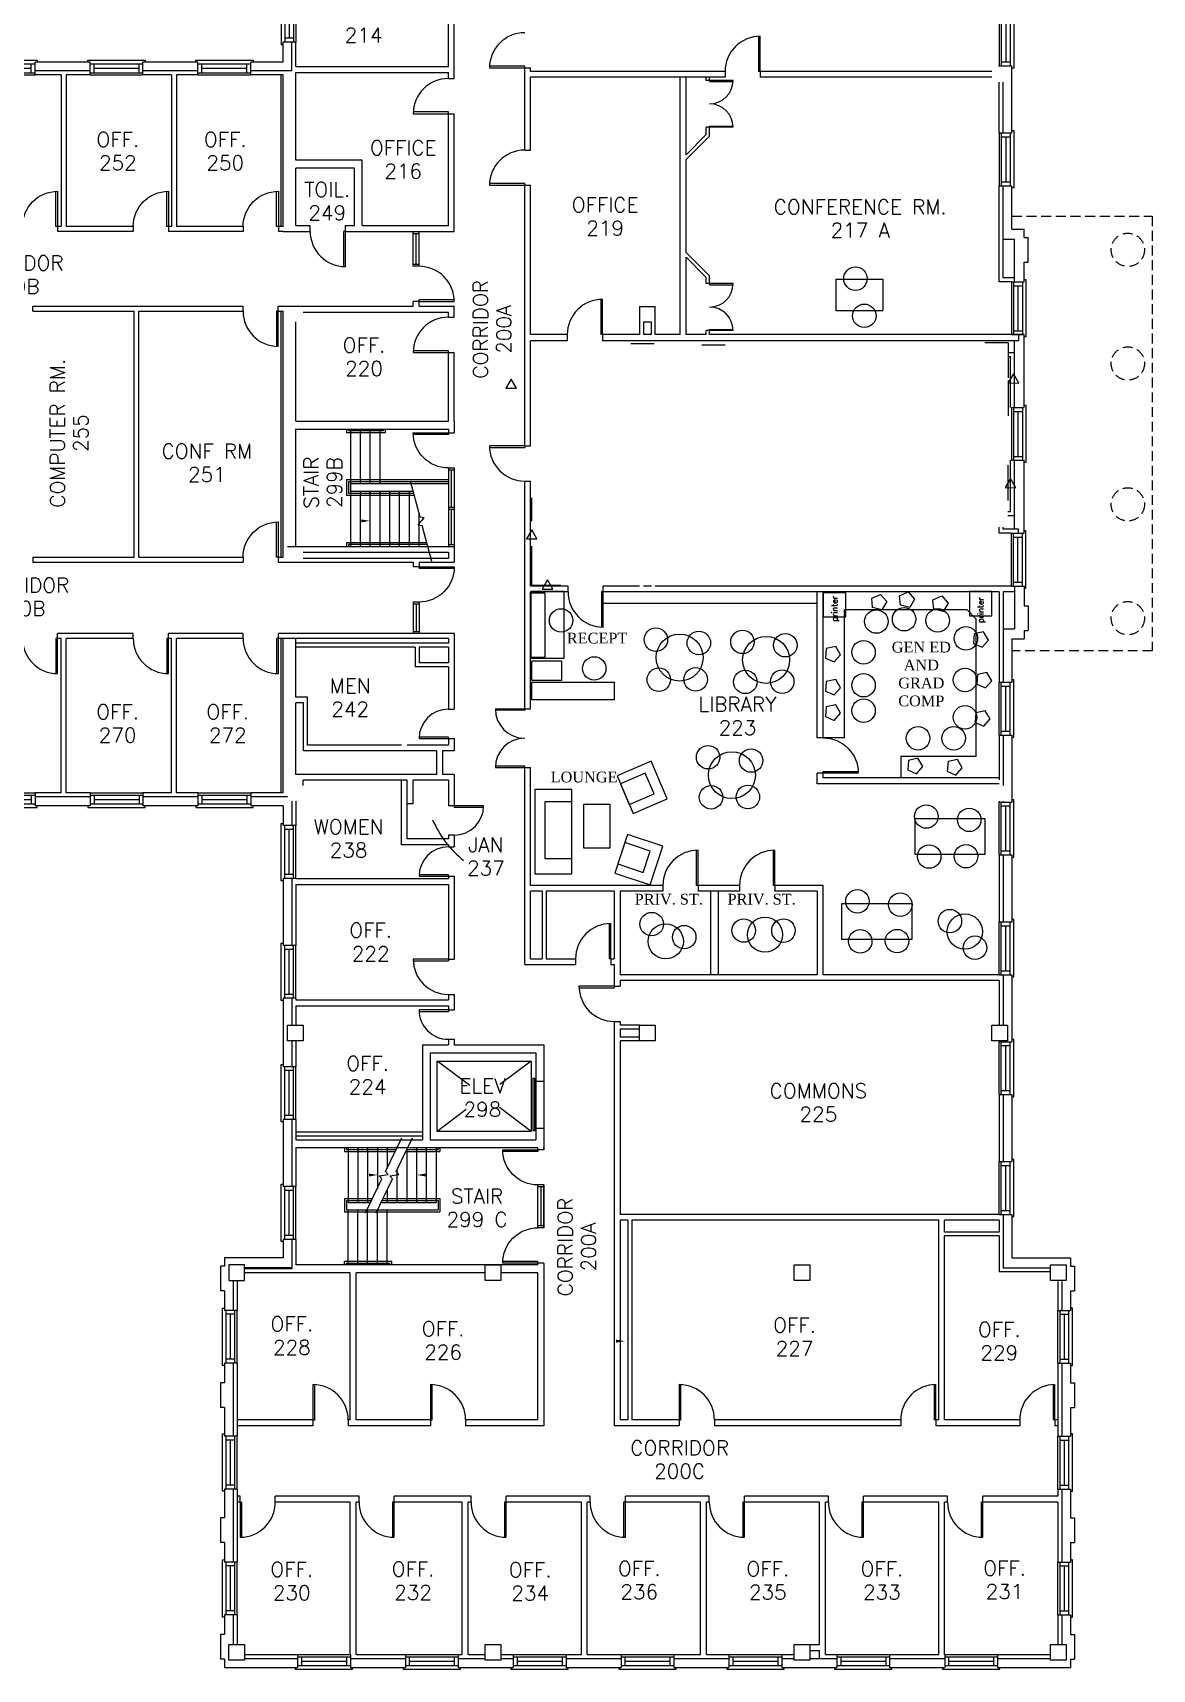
# Model space of a CAD drawing. Extents: x 481 to 2778, y 95 to 2621.
# Drawn here: x 1634 to 2778, y 95 to 1768 of the extents above; entities that cross this region are included whole.
import ezdxf
from ezdxf.enums import TextEntityAlignment as Align

# ---------------------------------------------------------------- set-up
doc = ezdxf.new("R2010")
doc.units = 0
doc.header["$LTSCALE"] = 40
doc.header["$MEASUREMENT"] = 0
doc.linetypes.add('HIDDEN', pattern=[0.375, 0.25, -0.125])
doc.layers.get('0').update_dxf_attribs({"linetype": 'CONTINUOUS'})
for name, color, linetype in [('A-AREA-IDEN', 3, 'CONTINUOUS'), ('A-CONC', 5, 'HIDDEN'), ('A-DOOR', 7, 'CONTINUOUS'), ('A-FLOR-ELTR', 7, 'CONTINUOUS'), ('A-FLOR-STRS', 7, 'CONTINUOUS'), ('A-GLAZ', 5, 'CONTINUOUS'), ('A-STRS-RAIL', 7, 'CONTINUOUS'), ('A-WALL', 5, 'CONTINUOUS'), ('S-COLS', 3, 'CONTINUOUS')]:
    doc.layers.add(name, color=color, linetype=linetype)
doc.styles.add('SIMPLEX', font='simplex', dxfattribs={"height": 23})

# ---------------------------------------------------------------- blocks, each defined once
blk = doc.blocks.new('Q')
at = {"layer": 'A-STRS-RAIL', "style": 'SIMPLEX'}
for tag, p in [('ROOM', (2, 4)), ('NUMBER', (2, -15.1))]:
    blk.add_attdef(tag, text='', height=12, dxfattribs=at).set_placement(p, align=Align.CENTER)
blk = doc.blocks.new('AD081', base_point=(976.415, 314.205))
for p, q in [((976.353, 314.849), (976.314, 314.205)), ((976.353, 314.849), (976.477, 313.561)), ((975.415, 314.205), (976.314, 314.205)), ((976.477, 313.561), (976.516, 314.205)), ((976.516, 314.205), (977.415, 314.205))]:
    blk.add_line(p, q)
blk = doc.blocks.new('WDO')
at = {"layer": 'A-GLAZ'}
for p, q in [((2681.4, 408.1), (2681.4, 462.1)), ((2683.6, 408.1), (2683.6, 462.1)), ((2683.6, 458.1), (2692.6, 458.1)), ((2688.1, 412.1), (2688.1, 458.1)), ((2692.6, 408.1), (2692.6, 462.1)), ((2696.3, 464.4), (2694.4, 464.4)), ((2696.3, 405.8), (2696.3, 464.4)), ((2683.6, 412.1), (2692.6, 412.1)), ((2694.4, 405.8), (2696.3, 405.8))]:
    blk.add_line(p, q, dxfattribs=at)
at = {"layer": 'A-WALL'}
for p, q in [((2681.4, 462.1), (2694.4, 462.1)), ((2681.4, 408.1), (2694.4, 408.1))]:
    blk.add_line(p, q, dxfattribs=at)
blk = doc.blocks.new('AD05A', base_point=(203.035, 424.492))
for p, q in [((203.035, 424.492), (203.084, 424.492)), ((203.035, 424.492), (203.035, 423.492)), ((203.084, 423.493), (203.084, 424.492))]:
    blk.add_line(p, q)
blk.add_arc((203.035, 424.492), 1, 270, 0)
blk = doc.blocks.new('AD03A', base_point=(6.133, 5.024))
for p, q in [((6.133, 6.024), (6.133, 5.024)), ((6.182, 5.024), (6.182, 6.022)), ((6.133, 5.024), (6.182, 5.024))]:
    blk.add_line(p, q)
blk.add_arc((6.133, 5.024), 1, 0, 90)
blk = doc.blocks.new('AD04A', base_point=(489.664, 570.31))
for p, q in [((488.664, 571.31), (488.664, 570.31)), ((488.713, 570.31), (488.713, 571.309)), ((490.616, 570.31), (490.616, 571.309)), ((490.664, 571.31), (490.664, 570.31)), ((488.664, 570.31), (488.713, 570.31)), ((490.664, 570.31), (490.616, 570.31))]:
    blk.add_line(p, q)
for centre, start, end in [((488.664, 570.31), 0, 90), ((490.664, 570.31), 90, 180)]:
    blk.add_arc(centre, 1, start, end)

msp = doc.modelspace()

# ---------------------------------------------------------------- linework, layer by layer
for p, q in [((2588.3, 1178.4), (2597.9, 1168.8)), ((2463.4, 1047.3), (2441.4, 1047.3)), ((2521, 1028.4), (2521, 1006.4)), ((2326.6, 805.2), (2326.6, 890.5)), ((2334.6, 805.2), (2334.6, 890.5))]:
    msp.add_line(p, q)
for points in [[(2127.9, 1404.7), (2122.6, 1414.1), (2117, 1404.8)], [(2641.5, 1410), (2636.2, 1419.4), (2630.7, 1410.2)], [(2638.3, 1303), (2633, 1312.4), (2627.5, 1303.2)], [(2148.9, 1250.6), (2143.7, 1260), (2138.1, 1250.8)], [(2165, 1199.2), (2159.7, 1208.7), (2154.2, 1199.4)], [(2143.1, 1197.2), (2176.3, 1197.2), (2176.3, 1128.6), (2143.1, 1128.6)], [(2143.1, 1195.6), (2157, 1195.6), (2157, 1129.3), (2143.1, 1129.3)], [(2441.5, 1195.6), (2441.5, 1170.9), (2464.6, 1170.9), (2464.6, 1195.6)], [(2500.1, 1194), (2506.5, 1186.7), (2501.6, 1178.3), (2492, 1180.4), (2491.1, 1190.1)], [(2528.4, 1196.5), (2534.9, 1189.1), (2530, 1180.7), (2520.4, 1182.8), (2519.5, 1192.6)], [(2562.7, 1192.4), (2569.2, 1185), (2564.2, 1176.6), (2554.7, 1178.7), (2553.7, 1188.4)], [(2590.9, 1196.9), (2590.9, 1172.2), (2614, 1172.2), (2614, 1196.9)], [(2604, 1140), (2610.5, 1147.3), (2605.5, 1155.8), (2595.9, 1153.6), (2595, 1143.9)], [(2452.8, 1124.9), (2459.3, 1132.2), (2454.3, 1140.7), (2444.7, 1138.6), (2443.8, 1128.8)], [(2143.8, 1126.2), (2173.9, 1126.2), (2173.9, 1106.1), (2143.8, 1106.1)], [(2143.8, 1104.2), (2227.8, 1104.2), (2227.8, 1086.2), (2143.8, 1086.2)], [(2452.8, 1091.2), (2459.3, 1098.5), (2454.3, 1107), (2444.7, 1104.8), (2443.8, 1095.1)], [(2607.4, 1098.3), (2613.9, 1105.7), (2608.9, 1114.1), (2599.3, 1112), (2598.4, 1102.2)], [(2452.8, 1065.2), (2459.3, 1072.6), (2454.3, 1081), (2444.7, 1078.9), (2443.8, 1069.1)], [(2605.7, 1059.2), (2612.2, 1066.6), (2607.2, 1075), (2597.6, 1072.9), (2596.7, 1063.1)], [(2230.8, 1008.4), (2247.3, 970), (2282.2, 985), (2265.7, 1023.4)], [(2536.9, 1010.6), (2543.4, 1018), (2538.4, 1026.4), (2528.8, 1024.3), (2527.9, 1014.5)], [(2577.1, 1009.3), (2583.6, 1016.7), (2578.7, 1025.1), (2569.1, 1023), (2568.1, 1013.3)], [(2234.3, 1000.3), (2243.3, 979.2), (2268.6, 990), (2259.6, 1011.1)], [(2184.6, 908.4), (2184.6, 994.4), (2146.6, 994.4), (2146.6, 908.4)], [(2184.6, 924.1), (2184.6, 981.9), (2157.1, 981.9), (2157.1, 924.1)], [(2197, 979.4), (2223.3, 979.4), (2223.3, 934.4), (2197, 934.4)], [(2535.1, 928.4), (2607.1, 928.4), (2607.1, 964.4), (2535.1, 964.4)], [(2241.5, 948.6), (2228.4, 908.9), (2264.5, 897), (2277.6, 936.7)], [(2238.7, 940.2), (2231.5, 918.4), (2257.6, 909.8), (2264.8, 931.6)], [(2460.3, 841.7), (2532.3, 841.7), (2532.3, 877.7), (2460.3, 877.7)]]:
    msp.add_lwpolyline(points, close=True)
for centre, radius in [((2474.5, 1516.7), 12), ((2483.6, 1478.7), 12), ((2173.6, 1167.3), 12), ((2495.9, 1166.2), 12), ((2524.2, 1168.6), 12), ((2558.5, 1167.3), 12), ((2270.5, 1147.7), 12), ((2314.4, 1144.3), 12), ((2359, 1145.4), 12), ((2587.4, 1149), 12), ((2294.8, 1129.4), 24), ((2383.2, 1127), 24), ((2402.8, 1142), 12), ((2482.8, 1134.8), 12), ((2207.5, 1118.3), 12), ((2273.5, 1106.8), 12), ((2311.1, 1107.1), 12), ((2361.9, 1104.5), 12), ((2399.6, 1104.8), 12), ((2482.8, 1101.1), 12), ((2586.5, 1106.5), 12), ((2482.8, 1075.1), 12), ((2586.5, 1068.3), 12), ((2538.5, 1046.9), 12), ((2574.9, 1046.9), 12), ((2323.9, 1027.5), 12), ((2348.2, 1009.2), 24), ((2367.8, 1024.1), 12), ((2326.9, 986.6), 12), ((2364.5, 986.9), 12), ((2546.9, 966.9), 12), ((2590.8, 963.5), 12), ((2549.9, 926), 12), ((2587.5, 926.3), 12), ((2476.5, 880.2), 12), ((2520.3, 876.8), 12), ((2571, 860), 12), ((2266.2, 856.9), 12), ((2280.6, 839.3), 18), ((2299.5, 843.6), 12), ((2360.3, 850.4), 12), ((2382, 846.1), 18), ((2400.9, 850.3), 12), ((2586.3, 849.3), 18), ((2479.4, 839.3), 12), ((2517, 839.6), 12), ((2596.7, 832.8), 12)]:
    msp.add_circle(centre, radius)
at = {"layer": 'A-AREA-IDEN'}
msp.add_arc((2140.1, 1005.1), 106.2, 202.9762, 231.5169, dxfattribs=at)
at = {"layer": 'A-CONC', "linetype": 'HIDDEN'}
for p, q in [((2634.4, 1580.5), (2777.9, 1580.5)), ((2777.9, 1580.5), (2777.9, 1136.3)), ((2777.9, 1136.3), (2634.4, 1136.3))]:
    msp.add_line(p, q, dxfattribs=at)
for centre in [(2752.9, 1546.2), (2752.9, 1430), (2752.9, 1286), (2752.9, 1169.7)]:
    msp.add_circle(centre, 17, dxfattribs=at)
at = {"layer": 'A-DOOR', "color": 7}
for p, q in [((2022.4, 1529.3), (2022.4, 1565)), ((2028.4, 1529.3), (2028.4, 1565)), ((2022.4, 1186.1), (2022.4, 1154)), ((2028.4, 1186.1), (2028.4, 1154)), ((2149.9, 546.5), (2149.9, 590.3)), ((2155.9, 546.5), (2155.9, 590.3))]:
    msp.add_line(p, q, dxfattribs=at)
at = {"layer": 'A-DOOR'}
for p, q in [((2022.4, 1563), (2028.4, 1563)), ((2025.4, 1531.3), (2025.4, 1563)), ((2028.4, 1531.3), (2022.4, 1531.3)), ((2028.4, 1529.3), (2022.4, 1529.3)), ((2058.4, 1323.2), (2058.4, 1243)), ((2058.4, 1323.2), (2064.4, 1323.2)), ((2064.4, 1323.2), (2064.4, 1243)), ((2058.4, 1321.2), (2064.4, 1321.2)), ((2061.4, 1321.2), (2061.4, 1283.1)), ((2058.4, 1283.1), (2064.4, 1283.1)), ((2058.4, 1281.1), (2064.4, 1281.1)), ((2061.4, 1281.1), (2061.4, 1244.9)), ((2058.4, 1244.9), (2064.4, 1244.9)), ((2028.4, 1186.1), (2022.4, 1186.1)), ((2028.4, 1184.1), (2022.4, 1184.1)), ((2025.4, 1184.1), (2025.4, 1156)), ((2022.4, 1156), (2028.4, 1156)), ((2144.8, 699), (2144.8, 646)), ((2146.8, 699), (2144.8, 699)), ((2146.8, 646), (2146.8, 699)), ((2144.8, 646), (2146.8, 646)), ((2155.9, 590.3), (2149.9, 590.3)), ((2155.9, 588.3), (2149.9, 588.3)), ((2152.9, 588.3), (2152.9, 548.5)), ((2155.9, 548.5), (2149.9, 548.5)), ((2155.9, 546.5), (2149.9, 546.5))]:
    msp.add_line(p, q, dxfattribs=at)
at = {"layer": 'A-FLOR-ELTR'}
for p, q in [((2047, 717), (2143, 717)), ((2047, 645), (2047, 717)), ((2080.4, 692), (2047, 717)), ((2143, 717), (2110.9, 693)), ((2143, 717), (2143, 645)), ((2143, 645), (2110.5, 669.4)), ((2076.7, 667.3), (2047, 645)), ((2143, 645), (2047, 645))]:
    msp.add_line(p, q, dxfattribs=at)
at = {"layer": 'A-FLOR-STRS'}
for p, q in [((1958.2, 1363), (1958.2, 1243)), ((1968.2, 1363), (1968.2, 1307)), ((1978.2, 1363), (1978.2, 1307)), ((1988.2, 1363), (1988.2, 1307)), ((1968.2, 1299), (1968.2, 1243)), ((1978.2, 1299), (1978.2, 1243)), ((1988.2, 1299), (1988.2, 1243)), ((1998.2, 1299), (1998.2, 1243)), ((2008.2, 1299), (2008.2, 1243)), ((2018.2, 1299), (2018.2, 1243)), ((2028.2, 1276.4), (2028.2, 1243)), ((1955.8, 628.5), (1955.8, 572.5)), ((1965.8, 628.5), (1965.8, 572.5)), ((1975.8, 628.5), (1975.8, 572.5)), ((1985.8, 628.5), (1985.8, 586.2)), ((1995.8, 628.5), (1995.8, 607.2)), ((2015.8, 628.5), (2015.8, 572.5)), ((2025.8, 628.5), (2025.8, 572.5)), ((2035.8, 628.5), (2035.8, 572.5)), ((2045.8, 628.5), (2045.8, 572.5)), ((2005.8, 606.4), (2005.8, 572.5)), ((1995.8, 585.4), (1995.8, 572.5)), ((1955.8, 508.5), (1955.8, 564.5)), ((1965.8, 508.5), (1965.8, 564.5)), ((1975.8, 508.5), (1975.8, 564.5)), ((1985.8, 508.5), (1985.8, 564.5)), ((1995.8, 508.5), (1995.8, 564.5))]:
    msp.add_line(p, q, dxfattribs=at)
for points in [[(1969.3, 1270.6), (1969.3, 1267.6), (1978.3, 1269.1)], [(1977.3, 602), (1977.3, 599), (1986.3, 600.5)], [(2035.2, 599), (2035.2, 602), (2026.2, 600.5)]]:
    msp.add_solid(points, dxfattribs=at)
at = {"layer": 'A-GLAZ'}
for p, q in [((1827.4, 405.8), (1827.4, 464.4)), ((1827.4, 464.4), (1829.4, 464.4)), ((1831.2, 408.1), (1831.2, 462.1)), ((1840.2, 458.1), (1831.2, 458.1)), ((1835.7, 412.1), (1835.7, 458.1)), ((1840.2, 408.1), (1840.2, 462.1)), ((1842.4, 408.1), (1842.4, 462.1)), ((2681.4, 408.1), (2681.4, 462.1)), ((2683.6, 408.1), (2683.6, 462.1)), ((2683.6, 458.1), (2692.6, 458.1)), ((2688.1, 412.1), (2688.1, 458.1)), ((2692.6, 408.1), (2692.6, 462.1)), ((2696.3, 464.4), (2694.4, 464.4)), ((2696.3, 405.8), (2696.3, 464.4)), ((1829.4, 405.8), (1827.4, 405.8)), ((1840.2, 412.1), (1831.2, 412.1)), ((2683.6, 412.1), (2692.6, 412.1)), ((2694.4, 405.8), (2696.3, 405.8))]:
    msp.add_line(p, q, dxfattribs=at)
at = {"layer": 'A-STRS-RAIL'}
for p, q in [((1954.2, 1363), (1954.2, 1359.1)), ((1993.7, 1359.1), (1954.2, 1359.1)), ((1956.2, 1363), (1956.2, 1361.1)), ((1991.7, 1361.1), (1956.2, 1361.1)), ((1991.7, 1363), (1991.7, 1361.1)), ((1993.7, 1363), (1993.7, 1359.1)), ((2058.4, 1311), (1954.2, 1311)), ((1954.2, 1311), (1954.2, 1295)), ((2058.4, 1309), (1956.2, 1309)), ((1956.2, 1309), (1956.2, 1297)), ((2058.4, 1307), (1958.2, 1307)), ((2023.2, 1295), (1954.2, 1295)), ((2022.7, 1297), (1956.2, 1297)), ((2022.2, 1299), (1958.2, 1299)), ((2036.1, 1246.8), (1954.2, 1246.8)), ((1954.2, 1246.8), (1954.2, 1243)), ((2036.7, 1244.8), (1956.2, 1244.8)), ((1956.2, 1244.8), (1956.2, 1243)), ((1952.1, 628.5), (1952.1, 624.6)), ((1952.1, 624.6), (2004.1, 624.6)), ((1954.1, 628.5), (1954.1, 626.6)), ((1954.1, 626.6), (2005.1, 626.6)), ((2005.8, 628.5), (2005.8, 628.1)), ((2014.5, 624.6), (2049.8, 624.6)), ((2015.5, 626.6), (2047.8, 626.6)), ((2047.8, 628.5), (2047.8, 626.6)), ((2049.8, 628.5), (2049.8, 624.6)), ((1952.1, 576.5), (1952.1, 563)), ((1952.1, 576.5), (1981.2, 576.5)), ((1954.1, 574.5), (1954.1, 565)), ((1954.1, 574.5), (1980.2, 574.5)), ((1955.8, 572.5), (1979.3, 572.5)), ((1989.6, 572.5), (2045.8, 572.5)), ((1990.6, 574.5), (2047.8, 574.5)), ((1991.6, 576.5), (2049.8, 576.5)), ((2047.8, 574.5), (2047.8, 565)), ((2049.8, 576.5), (2049.8, 563)), ((1952.1, 563), (2049.8, 563)), ((1954.1, 565), (2047.8, 565)), ((1952.1, 512.3), (2000.5, 512.3)), ((1952.1, 508.5), (1952.1, 512.3)), ((1954.1, 510.3), (1998.5, 510.3)), ((1954.1, 508.5), (1954.1, 510.3)), ((1998.5, 508.5), (1998.5, 510.3)), ((2000.5, 508.5), (2000.5, 512.3))]:
    msp.add_line(p, q, dxfattribs=at)
at = {"layer": 'A-WALL'}
for p, q in [((2058.4, 1733.5), (2058.4, 1802.6)), ((2064.4, 1721.3), (2064.4, 1802.6)), ((1889.4, 1738), (1889.4, 1758.4)), ((1898.4, 1729), (1898.4, 1758.4)), ((1902.4, 1733.5), (1902.4, 1758.4)), ((1692.1, 1738), (1635.9, 1738)), ((1692.1, 1729), (1635.9, 1729)), ((1662.6, 1725), (1635.9, 1725)), ((1662.6, 1725), (1662.6, 1570)), ((1667.6, 1725), (1667.6, 1570)), ((1692.1, 1725), (1667.6, 1725)), ((1802.4, 1738), (1746.1, 1738)), ((1802.4, 1729), (1746.1, 1729)), ((1775.4, 1725), (1746.7, 1725)), ((1775.4, 1725), (1775.4, 1570)), ((1780.4, 1725), (1780.4, 1570)), ((1802.4, 1725), (1780.4, 1725)), ((1889.4, 1738), (1856.4, 1738)), ((1898.4, 1729), (1856.4, 1729)), ((1889.4, 1725), (1856.4, 1725)), ((1887.4, 1570), (1887.4, 1725)), ((1889.4, 1570), (1889.4, 1725)), ((1902.4, 1733.5), (2058.4, 1733.5)), ((1902.4, 1727.5), (2058.4, 1727.5)), ((1902.4, 1637.7), (1902.4, 1727.5)), ((2058.4, 1721.3), (2058.4, 1727.5)), ((2136.4, 1648.1), (2136.4, 1732.1)), ((2136.4, 1732.1), (2142.4, 1732.1)), ((2142.4, 1728.5), (2142.4, 1732.1)), ((2341.2, 1728.5), (2142.4, 1728.5)), ((2341.2, 1728.5), (2341.2, 1722.5)), ((2613.9, 1728.5), (2377.2, 1728.5)), ((2377.2, 1728.5), (2377.2, 1722.5)), ((2621.4, 1733.5), (2621.4, 1734.2)), ((2625.4, 1733.5), (2625.4, 1734.2)), ((2634.4, 1665.7), (2634.4, 1734.2)), ((2058.4, 1721.3), (2064.4, 1721.3)), ((2142.4, 1648.1), (2142.4, 1722.5)), ((2341.2, 1722.5), (2142.4, 1722.5)), ((2295.4, 1459.5), (2295.4, 1722.5)), ((2301.4, 1643.4), (2301.4, 1722.5)), ((2321.9, 1722.5), (2301.4, 1722.5)), ((2321.9, 1719.4), (2321.9, 1722.5)), ((2325.4, 1719.4), (2321.9, 1719.4)), ((2341.2, 1722.5), (2325.4, 1722.5)), ((2325.4, 1719.4), (2325.4, 1722.5)), ((2613.9, 1722.5), (2377.2, 1722.5)), ((2621.4, 1665.7), (2621.4, 1717.5)), ((2625.4, 1665.7), (2625.4, 1717.5)), ((2058.4, 1571), (2058.4, 1685.3)), ((2058.4, 1685.3), (2064.4, 1685.3)), ((2064.4, 1565), (2064.4, 1685.3)), ((2321.9, 1663.9), (2301.4, 1643.4)), ((2325.4, 1662.5), (2301.4, 1638.5)), ((2325.4, 1671.4), (2321.9, 1671.4)), ((2321.9, 1663.9), (2321.9, 1671.4)), ((2325.4, 1662.5), (2325.4, 1671.4)), ((2136.4, 1648.1), (2142.4, 1648.1)), ((1970.4, 1637.7), (1902.4, 1637.7)), ((1962.4, 1629.7), (1902.4, 1629.7)), ((1902.4, 1571), (1902.4, 1629.7)), ((1962.4, 1571), (1962.4, 1629.7)), ((1970.4, 1571), (1970.4, 1637.7)), ((2301.4, 1543.5), (2301.4, 1638.5)), ((2136.4, 1345.8), (2136.4, 1612.1)), ((2136.4, 1612.1), (2142.4, 1612.1)), ((2142.4, 1459.5), (2142.4, 1612.1)), ((2621.4, 1513.5), (2621.4, 1611.7)), ((2625.4, 1517.5), (2625.4, 1611.7)), ((2634.4, 1567.2), (2634.4, 1611.7)), ((1662.6, 1570), (1659, 1570)), ((1659, 1570), (1659, 1565)), ((1736.2, 1565), (1659, 1565)), ((1736.2, 1570), (1667.6, 1570)), ((1736.2, 1570), (1736.2, 1565)), ((1775.4, 1570), (1772.2, 1570)), ((1772.2, 1570), (1772.2, 1565)), ((1848.6, 1565), (1772.2, 1565)), ((1848.6, 1570), (1780.4, 1570)), ((1848.6, 1570), (1848.6, 1565)), ((1889.4, 1570), (1884.6, 1570)), ((1884.6, 1570), (1884.6, 1565)), ((1889.4, 1565), (1884.6, 1565)), ((1889.4, 1565), (1917.1, 1565)), ((1902.4, 1571), (1917.1, 1571)), ((1917.1, 1565), (1917.1, 1571)), ((1953.1, 1565), (1953.1, 1571)), ((1953.1, 1571), (1962.4, 1571)), ((1953.1, 1565), (2064.4, 1565)), ((1970.4, 1571), (2058.4, 1571)), ((2625.4, 1557.2), (2636.9, 1557.2)), ((2634.4, 1567.2), (2646.9, 1567.2)), ((2636.9, 1513.5), (2636.9, 1557.2)), ((2646.9, 1558.7), (2646.9, 1567.2)), ((2646.9, 1558.7), (2650.9, 1558.7)), ((2650.9, 1533.7), (2650.9, 1558.7)), ((2325.4, 1519.5), (2301.4, 1543.5)), ((2321.9, 1518), (2301.4, 1538.5)), ((2301.4, 1459.5), (2301.4, 1538.5)), ((2646.9, 1513.5), (2646.9, 1533.7)), ((2646.9, 1533.7), (2650.9, 1533.7)), ((2321.9, 1511.7), (2321.9, 1518)), ((2325.4, 1511.7), (2321.9, 1511.7)), ((2325.4, 1511.7), (2325.4, 1519.5)), ((2454.6, 1516.2), (2454.6, 1484.2)), ((2454.6, 1516.2), (2502.6, 1516.2)), ((2502.6, 1516.2), (2502.6, 1484.2)), ((2633.9, 1513.5), (2621.4, 1513.5)), ((2636.9, 1517.5), (2625.4, 1517.5)), ((2028.4, 1493.3), (2022.4, 1493.3)), ((2022.4, 1488.5), (2022.4, 1493.3)), ((2028.4, 1488.5), (2028.4, 1493.3)), ((1633.5, 1488.5), (1848.5, 1488.5)), ((1633.5, 1483.5), (1633.5, 1488.5)), ((1633.5, 1483.5), (1737.1, 1483.5)), ((1737.1, 1232), (1737.1, 1483.5)), ((1742.1, 1232), (1742.1, 1483.5)), ((1742.1, 1483.5), (1848.5, 1483.5)), ((1848.5, 1483.5), (1848.5, 1488.5)), ((1884.5, 1488.5), (2022.4, 1488.5)), ((1884.5, 1483.5), (1884.5, 1488.5)), ((1884.5, 1483.5), (1889.4, 1483.5)), ((1887.4, 1232), (1887.4, 1483.5)), ((1889.4, 1232), (1889.4, 1483.5)), ((1902.4, 1371), (1902.4, 1472.5)), ((1909.9, 1482.5), (2058.4, 1482.5)), ((2028.4, 1488.5), (2064.4, 1488.5)), ((2058.4, 1477.3), (2058.4, 1482.5)), ((2058.4, 1477.3), (2064.4, 1477.3)), ((2064.4, 1477.3), (2064.4, 1488.5)), ((2253.9, 1488.1), (2253.9, 1459.5)), ((2253.9, 1488.1), (2269.9, 1488.1)), ((2257.9, 1472.5), (2257.9, 1459.5)), ((2257.9, 1472.5), (2265.9, 1472.5)), ((2265.9, 1459.5), (2265.9, 1472.5)), ((2269.9, 1459.5), (2269.9, 1488.1)), ((2454.6, 1484.2), (2502.6, 1484.2)), ((2179.9, 1459.5), (2142.4, 1459.5)), ((2179.9, 1459.5), (2179.9, 1453.2)), ((2253.9, 1459.5), (2215.9, 1459.5)), ((2215.9, 1459.5), (2215.9, 1453.2)), ((2265.9, 1459.5), (2257.9, 1459.5)), ((2295.4, 1459.5), (2269.9, 1459.5)), ((2321.9, 1459.5), (2301.4, 1459.5)), ((2325.4, 1463.7), (2321.9, 1463.7)), ((2321.9, 1459.5), (2321.9, 1463.7)), ((2325.4, 1459.5), (2325.4, 1463.7)), ((2646.9, 1459.5), (2325.4, 1459.5)), ((2641.3, 1459.5), (2641.3, 1453.2)), ((2646.9, 1385), (2646.9, 1459.5)), ((2058.4, 1371), (2058.4, 1441.3)), ((2058.4, 1441.3), (2064.4, 1441.3)), ((2064.4, 1371), (2064.4, 1441.3)), ((2142.4, 1345.8), (2142.4, 1453.2)), ((2179.9, 1453.2), (2142.4, 1453.2)), ((2641.3, 1453.2), (2215.9, 1453.2)), ((2244.8, 1450.4), (2268.8, 1450.4)), ((2317.4, 1448.9), (2341.4, 1448.9)), ((2630.7, 1451.2), (2606.7, 1451.2)), ((2630.1, 1441.2), (2636.9, 1441.2)), ((2630.7, 1451.2), (2630.7, 1415.2)), ((2636.9, 1385), (2636.9, 1453.2)), ((2630.1, 1437.2), (2632.9, 1437.2)), ((2632.9, 1385), (2632.9, 1437.2)), ((2630.7, 1412.6), (2630.7, 1376.6)), ((1901.9, 1363), (2058.4, 1363)), ((1902.4, 1371), (2058.4, 1371)), ((1902.4, 1243), (1902.4, 1363)), ((2058.4, 1363), (2058.4, 1359.2)), ((2058.4, 1359.2), (2064.4, 1359.2)), ((2064.4, 1371), (2064.4, 1359.2)), ((2136.4, 1345.8), (2142.4, 1345.8)), ((2630.4, 1325.9), (2630.4, 1289.9)), ((2632.9, 1278.7), (2632.9, 1331)), ((2636.9, 1260.5), (2636.9, 1331)), ((2646.9, 1256.5), (2646.9, 1331)), ((2136.4, 1076.9), (2136.4, 1309.8)), ((2136.4, 1309.8), (2142.4, 1309.8)), ((2142.4, 1202.5), (2142.4, 1309.8)), ((2143.4, 1292.8), (2143.4, 1268.8)), ((2630.1, 1278.7), (2632.9, 1278.7)), ((2630.1, 1274.7), (2636.9, 1274.7)), ((2621.4, 1256.5), (2621.4, 1262.7)), ((2633.9, 1256.5), (2621.4, 1256.5)), ((2625.4, 1260.5), (2625.4, 1262.7)), ((2641.3, 1260.5), (2625.4, 1260.5)), ((2641.3, 1256.5), (2641.3, 1260.5)), ((1893.9, 1243), (2064.4, 1243)), ((2064.4, 1243), (2064.4, 1227)), ((2143.2, 1243.2), (2143.2, 1203.2)), ((1633.5, 1232), (1737.1, 1232)), ((1633.5, 1232), (1633.5, 1227)), ((1633.5, 1227), (1848.5, 1227)), ((1742.1, 1232), (1848.5, 1232)), ((1848.5, 1232), (1848.5, 1227)), ((1884.5, 1232), (1889.4, 1232)), ((1884.5, 1232), (1884.5, 1227)), ((1884.5, 1227), (2022.4, 1227)), ((1909.9, 1237), (2058.4, 1237)), ((1909.9, 1231), (2058.4, 1231)), ((2022.4, 1227), (2022.4, 1222.1)), ((2028.4, 1222.1), (2022.4, 1222.1)), ((2028.4, 1227), (2064.4, 1227)), ((2028.4, 1227), (2028.4, 1222.1)), ((2058.4, 1237), (2058.4, 1231)), ((2180.7, 1202.5), (2142.4, 1202.5)), ((2142.4, 1076.9), (2142.4, 1196.5)), ((2180.7, 1196.5), (2142.4, 1196.5)), ((2173.2, 1203.2), (2143.2, 1203.2)), ((2180.7, 1196.5), (2180.7, 1202.5)), ((2253.9, 1202.5), (2216.7, 1202.5)), ((2216.7, 1196.5), (2216.7, 1202.5)), ((2441.4, 1196.5), (2216.7, 1196.5)), ((2265.9, 1202.5), (2257.9, 1202.5)), ((2633.9, 1202.5), (2269.9, 1202.5)), ((2435.4, 1047.3), (2435.4, 1196.5)), ((2621.4, 1196.5), (2441.4, 1196.5)), ((2441.4, 1047.3), (2441.4, 1196.5)), ((2621.4, 1196.5), (2621.4, 1104.2)), ((2625.4, 1196.5), (2625.4, 1104.2)), ((2636.9, 1196.5), (2625.4, 1196.5)), ((2636.9, 1202.5), (2636.9, 1158.7)), ((2646.9, 1202.5), (2646.9, 1182.2)), ((2435.4, 1184.5), (2216.7, 1184.5)), ((2463.4, 1178.4), (2588.3, 1178.4)), ((2463.4, 1047.3), (2463.4, 1178.4)), ((2646.9, 1182.2), (2650.9, 1182.2)), ((2650.9, 1182.2), (2650.9, 1157.2)), ((2597.9, 1028.4), (2597.9, 1168.8)), ((2625.4, 1158.7), (2636.9, 1158.7)), ((2646.9, 1157.2), (2646.9, 1148.7)), ((2646.9, 1157.2), (2650.9, 1157.2)), ((1736.2, 1154), (1659, 1154)), ((1659, 1149), (1659, 1154)), ((1662.6, 1149), (1659, 1149)), ((1662.6, 991), (1662.6, 1149)), ((1736.2, 1149), (1667.6, 1149)), ((1667.6, 991), (1667.6, 1149)), ((1736.2, 1149), (1736.2, 1154)), ((1848.6, 1154), (1772.2, 1154)), ((1772.2, 1149), (1772.2, 1154)), ((1775.4, 1149), (1772.2, 1149)), ((1775.4, 991), (1775.4, 1149)), ((1780.4, 991), (1780.4, 1149)), ((1848.6, 1149), (1780.4, 1149)), ((1848.6, 1149), (1848.6, 1154)), ((2064.5, 1154), (1884.6, 1154)), ((1884.6, 1149), (1884.6, 1154)), ((2058.4, 1149), (1884.6, 1149)), ((1887.4, 991), (1887.4, 1149)), ((1889.4, 991), (1889.4, 1149)), ((1902.4, 1089), (1902.4, 1149)), ((2058.4, 1144), (1902.4, 1144)), ((2024.4, 1140), (1902.4, 1140)), ((2024.4, 1140), (2024.4, 1120)), ((2028.4, 1140), (2028.4, 1124)), ((2058.4, 1140), (2028.4, 1140)), ((2058.4, 1149), (2058.4, 1144)), ((2058.4, 1140), (2058.4, 1124)), ((2064.4, 1154), (2064.4, 1076.6)), ((2634.4, 1148.7), (2646.9, 1148.7)), ((2634.4, 1148.7), (2634.4, 1104.2)), ((2058.4, 1124), (2028.4, 1124)), ((2058.4, 1120), (2024.4, 1120)), ((2058.4, 1120), (2058.4, 1076.6)), ((1914.4, 1089), (1902.4, 1089)), ((1914.4, 1040), (1914.4, 1089)), ((1902.4, 1010), (1902.4, 1083)), ((1910.4, 1083), (1902.4, 1083)), ((1910.4, 1034), (1910.4, 1083)), ((2058.4, 1076.6), (2064.4, 1076.6)), ((2136.4, 1076.9), (2142.4, 1076.9)), ((2010.4, 1040), (1914.4, 1040)), ((2058.4, 1040), (2016.4, 1040)), ((2058.4, 1046.6), (2058.4, 1040)), ((2058.4, 1046.6), (2064.4, 1046.6)), ((2064.4, 1046.6), (2064.4, 1034)), ((2441.4, 1047.3), (2435.4, 1047.3)), ((2621.4, 1050.2), (2621.4, 1004.5)), ((2625.4, 1050.2), (2625.4, 998.5)), ((2634.4, 1050.2), (2634.4, 981.7)), ((2046.4, 1034), (1910.4, 1034)), ((2046.4, 1034), (2046.4, 1010)), ((2052.4, 1034), (2052.4, 1010)), ((2064.4, 1034), (2052.4, 1034)), ((2597.9, 1028.4), (2521, 1028.4)), ((2046.4, 1010), (1902.4, 1010)), ((2016.4, 1004), (1909.9, 1004)), ((1909.9, 998.5), (1909.9, 1004)), ((2010.4, 938), (2010.4, 1004)), ((2016.4, 944), (2016.4, 1004)), ((2058.4, 1004), (2022.4, 1004)), ((2022.4, 980), (2022.4, 1004)), ((2064.4, 1010), (2052.4, 1010)), ((2058.4, 1004), (2058.4, 977.8)), ((2064.4, 1010), (2064.4, 977.8)), ((2136.4, 815.5), (2136.4, 1016.9)), ((2136.4, 1016.9), (2142.4, 1016.9)), ((2142.4, 896.5), (2142.4, 1016.9)), ((2435.4, 1000.4), (2435.4, 1011.3)), ((2441.4, 1011.3), (2435.4, 1011.3)), ((2441.4, 1006.4), (2441.4, 1011.3)), ((2621.4, 1006.4), (2441.4, 1006.4)), ((1662.6, 991), (1635.9, 991)), ((1692.1, 987), (1635.9, 987)), ((1692.1, 991), (1667.6, 991)), ((1775.4, 991), (1746.1, 991)), ((1802.4, 987), (1746.1, 987)), ((1802.4, 991), (1780.4, 991)), ((1889.4, 991), (1856.4, 991)), ((1893.9, 987), (1856.4, 987)), ((2621.4, 1000.4), (2435.4, 1000.4)), ((1692.1, 978), (1635.9, 978)), ((1802.4, 978), (1746.1, 978)), ((1889.4, 978), (1856.4, 978)), ((1889.4, 978), (1889.4, 957.5)), ((1898.4, 982.5), (1898.4, 957.5)), ((1902.4, 982.5), (1902.4, 957.5)), ((2022.4, 980), (2016.4, 980)), ((2064.4, 977.8), (2058.4, 977.8)), ((2621.4, 982.5), (2621.4, 981.7)), ((2625.4, 982.5), (2625.4, 981.7)), ((2058.4, 938), (2010.4, 938)), ((2058.4, 944), (2016.4, 944)), ((2064.4, 947.8), (2058.4, 947.8)), ((2058.4, 947.8), (2058.4, 944)), ((2058.4, 938), (2058.4, 935.9)), ((2064.4, 947.8), (2064.4, 935.9)), ((2058.4, 935.9), (2064.4, 935.9)), ((2621.4, 927.7), (2621.4, 859.2)), ((2625.4, 927.7), (2625.4, 859.2)), ((2634.4, 927.7), (2634.4, 859.2)), ((1889.4, 903.5), (1889.4, 835)), ((1898.4, 903.5), (1898.4, 835)), ((1902.4, 903.5), (2058.4, 903.5)), ((2058.4, 905.9), (2058.4, 903.5)), ((2058.4, 905.9), (2064.4, 905.9)), ((2064.4, 905.9), (2064.4, 821.1)), ((1902.4, 897.5), (2058.4, 897.5)), ((1902.4, 897.5), (1902.4, 835)), ((2058.4, 897.5), (2058.4, 821.1)), ((2277.6, 896.5), (2142.4, 896.5)), ((2142.4, 821.5), (2142.4, 890.5)), ((2154.4, 890.5), (2142.4, 890.5)), ((2154.4, 890.5), (2154.4, 821.5)), ((2227.9, 890.5), (2158.4, 890.5)), ((2158.4, 890.5), (2158.4, 821.5)), ((2227.9, 890.5), (2227.9, 821.5)), ((2233.9, 890.5), (2233.9, 805.2)), ((2277.6, 890.5), (2233.9, 890.5)), ((2277.6, 896.5), (2277.6, 890.5)), ((2356, 896.5), (2313.6, 896.5)), ((2313.6, 896.5), (2313.6, 890.5)), ((2356, 890.5), (2313.6, 890.5)), ((2356, 896.5), (2356, 890.5)), ((2441.4, 896.5), (2392, 896.5)), ((2392, 896.5), (2392, 890.5)), ((2435.4, 890.5), (2392, 890.5)), ((2435.4, 890.5), (2435.4, 805.2)), ((2441.4, 805.2), (2441.4, 896.5)), ((2058.4, 821.1), (2064.4, 821.1)), ((2142.4, 821.5), (2154.4, 821.5)), ((2158.4, 821.5), (2188.4, 821.5)), ((2188.4, 821.5), (2188.4, 815.5)), ((2224.4, 821.5), (2227.9, 821.5)), ((2224.4, 821.5), (2224.4, 815.5)), ((2136.4, 815.5), (2188.4, 815.5)), ((2224.4, 815.5), (2227.9, 815.5)), ((2227.9, 815.5), (2227.9, 793.5)), ((2435.4, 805.2), (2233.9, 805.2)), ((2621.4, 805.2), (2441.4, 805.2)), ((2625.4, 805.2), (2625.4, 753.5)), ((2634.4, 805.2), (2634.4, 736.7)), ((2227.9, 793.5), (2233.9, 793.5)), ((2621.4, 799.2), (2233.9, 799.2)), ((2233.9, 799.2), (2233.9, 793.5)), ((2621.4, 799.2), (2621.4, 753.5)), ((1889.4, 781), (1889.4, 711.2)), ((1898.4, 781), (1898.4, 753.5)), ((1902.4, 781), (1902.4, 779.5)), ((1902.4, 779.5), (2058.4, 779.5)), ((1902.4, 773.5), (2058.4, 773.5)), ((1902.4, 773.5), (1902.4, 753.5)), ((2058.4, 785.1), (2064.4, 785.1)), ((2058.4, 785.1), (2058.4, 779.5)), ((2058.4, 773.5), (2058.4, 769.2)), ((2064.4, 785.1), (2064.4, 769.2)), ((2058.4, 769.2), (2064.4, 769.2)), ((2227.9, 757.5), (2227.9, 344.2)), ((2227.9, 757.5), (2233.9, 757.5)), ((2233.9, 757.5), (2233.9, 753.5)), ((2253.9, 753.5), (2233.9, 753.5)), ((1898.4, 737.5), (1898.4, 711.2)), ((1902.4, 737.5), (1902.4, 711.2)), ((2058.4, 739.2), (2058.4, 733.5)), ((2058.4, 739.2), (2064.4, 739.2)), ((2064.4, 739.2), (2064.4, 733.5)), ((2253.9, 749.5), (2233.9, 749.5)), ((2233.9, 749.5), (2233.9, 741.5)), ((2253.9, 741.5), (2233.9, 741.5)), ((2233.9, 737.5), (2233.9, 560.2)), ((2253.9, 737.5), (2233.9, 737.5)), ((2621.4, 737.5), (2621.4, 736.7)), ((2625.4, 737.5), (2625.4, 736.7)), ((2031.9, 733.5), (2031.9, 636.5)), ((2031.9, 733.5), (2058.4, 733.5)), ((2039.9, 725.5), (2147.9, 725.5)), ((2039.9, 725.5), (2039.9, 636.5)), ((2064.4, 733.5), (2155.9, 733.5)), ((2147.9, 725.5), (2147.9, 636.5)), ((2155.9, 733.5), (2155.9, 626.3)), ((2147.9, 696.5), (2155.9, 696.5)), ((2621.4, 682.7), (2621.4, 614.2)), ((2625.4, 682.7), (2625.4, 614.2)), ((2634.4, 682.7), (2634.4, 614.2)), ((1889.4, 657.2), (1889.4, 588.7)), ((1898.4, 657.2), (1898.4, 588.7)), ((1902.4, 657.2), (1902.4, 636.5)), ((1902.4, 644.5), (2031.9, 644.5)), ((1902.4, 640.5), (2031.9, 640.5)), ((1902.4, 636.5), (2031.9, 636.5)), ((2039.9, 636.5), (2147.9, 636.5)), ((2147.9, 648.5), (2155.9, 648.5)), ((1902.4, 628.5), (2149.9, 628.5)), ((1902.4, 628.5), (1902.4, 588.7)), ((2149.9, 626.3), (2149.9, 628.5)), ((2155.9, 626.3), (2149.9, 626.3)), ((2155.9, 626.3), (2155.9, 628.5)), ((2155.9, 590.3), (2155.9, 546.5)), ((2621.4, 560.2), (2233.9, 560.2)), ((2233.9, 554.2), (2233.9, 350.2)), ((2241.9, 554.2), (2233.9, 554.2)), ((2241.9, 554.2), (2241.9, 350.2)), ((2245.9, 554.2), (2245.9, 350.2)), ((2559.6, 554.2), (2245.9, 554.2)), ((2559.6, 350.2), (2559.6, 554.2)), ((2621.4, 554.2), (2565.6, 554.2)), ((2565.6, 542.2), (2565.6, 554.2)), ((2621.4, 554.2), (2621.4, 542.2)), ((2625.4, 560.2), (2625.4, 505.7)), ((2634.4, 560.2), (2634.4, 515.7)), ((2621.4, 542.2), (2565.6, 542.2)), ((2565.6, 350.2), (2565.6, 538.2)), ((2621.4, 538.2), (2565.6, 538.2)), ((2621.4, 538.2), (2621.4, 501.7)), ((1889.4, 534.7), (1889.4, 515.7)), ((1898.4, 534.7), (1898.4, 504.5)), ((1902.4, 534.7), (1902.4, 508.5)), ((1825.4, 507.2), (1825.4, 482.2)), ((1829.4, 507.2), (1825.4, 507.2)), ((1829.4, 515.7), (1829.4, 507.2)), ((1889.4, 515.7), (1829.4, 515.7)), ((1898.4, 505.7), (1849.9, 505.7)), ((1898.4, 504.5), (1849.9, 504.5)), ((2149.9, 508.5), (1902.4, 508.5)), ((2149.9, 508.5), (2149.9, 510.5)), ((2155.9, 510.5), (2149.9, 510.5)), ((2155.9, 510.5), (2155.9, 344.2)), ((2625.4, 505.7), (2673.9, 505.7)), ((2634.4, 515.7), (2694.4, 515.7)), ((2694.4, 515.7), (2694.4, 507.2)), ((2694.4, 507.2), (2698.4, 507.2)), ((2698.4, 507.2), (2698.4, 482.2)), ((1838.4, 491.7), (1838.4, 462.1)), ((1842.4, 491.7), (1842.4, 462.1)), ((1958.1, 500.5), (1849.9, 500.5)), ((1958.1, 350.2), (1958.1, 500.5)), ((2095.9, 500.5), (1964.1, 500.5)), ((1964.1, 350.2), (1964.1, 500.5)), ((2149.9, 500.5), (2111.9, 500.5)), ((2149.9, 350.2), (2149.9, 500.5)), ((2621.4, 501.7), (2673.9, 501.7)), ((2681.4, 491.7), (2681.4, 462.1)), ((2685.4, 491.7), (2685.4, 462.1)), ((1829.4, 482.2), (1825.4, 482.2)), ((1829.4, 482.2), (1829.4, 462.1)), ((2694.4, 482.2), (2694.4, 462.1)), ((2694.4, 482.2), (2698.4, 482.2)), ((1842.4, 462.1), (1829.4, 462.1)), ((2681.4, 462.1), (2694.4, 462.1)), ((1829.4, 408.1), (1829.4, 388)), ((1842.4, 408.1), (1829.4, 408.1)), ((1838.4, 408.1), (1838.4, 333.5)), ((1842.4, 408.1), (1842.4, 333.5)), ((2681.4, 408.1), (2681.4, 333.5)), ((2681.4, 408.1), (2694.4, 408.1)), ((2685.4, 408.1), (2685.4, 333.5)), ((2694.4, 408.1), (2694.4, 388)), ((1829.4, 388), (1825.4, 388)), ((1825.4, 388), (1825.4, 363)), ((2694.4, 388), (2698.4, 388)), ((2698.4, 388), (2698.4, 363)), ((1829.4, 363), (1825.4, 363)), ((1829.4, 363), (1829.4, 333.5)), ((2694.4, 363), (2694.4, 333.5)), ((2694.4, 363), (2698.4, 363)), ((1920, 350.2), (1842.4, 350.2)), ((1920, 344.2), (1842.4, 344.2)), ((1920, 350.2), (1920, 344.2)), ((1956, 350.2), (1956, 344.2)), ((1958.1, 350.2), (1956, 350.2)), ((2040, 344.2), (1956, 344.2)), ((2040, 350.2), (1964.1, 350.2)), ((2040, 350.2), (2040, 344.2)), ((2149.9, 350.2), (2076, 350.2)), ((2076, 350.2), (2076, 344.2)), ((2155.9, 344.2), (2076, 344.2)), ((2294.4, 344.2), (2227.9, 344.2)), ((2241.9, 350.2), (2233.9, 350.2)), ((2294.4, 350.2), (2245.9, 350.2)), ((2294.4, 350.2), (2294.4, 344.2)), ((2520.8, 350.2), (2330.4, 350.2)), ((2330.4, 350.2), (2330.4, 344.2)), ((2520.8, 344.2), (2330.4, 344.2)), ((2520.8, 350.2), (2520.8, 344.2)), ((2559.6, 350.2), (2556.8, 350.2)), ((2556.8, 350.2), (2556.8, 344.2)), ((2642.4, 344.2), (2556.8, 344.2)), ((2642.4, 350.2), (2565.6, 350.2)), ((2642.4, 350.2), (2642.4, 344.2)), ((2681.4, 350.2), (2678.4, 350.2)), ((2678.4, 350.2), (2678.4, 344.2)), ((2681.4, 344.2), (2678.4, 344.2)), ((1829.4, 279.5), (1829.4, 250)), ((1838.4, 279.5), (1838.4, 204.8)), ((1842.4, 279.5), (1842.4, 204.8)), ((1845.5, 272.2), (1842.4, 272.2)), ((1845.5, 266.2), (1845.5, 272.2)), ((1967.1, 272.2), (1881.5, 272.2)), ((1881.5, 266.2), (1881.5, 272.2)), ((1967.1, 266.2), (1967.1, 272.2)), ((2081.6, 272.2), (2003.1, 272.2)), ((2003.1, 266.2), (2003.1, 272.2)), ((2081.6, 266.2), (2081.6, 272.2)), ((2203.3, 272.2), (2117.6, 272.2)), ((2117.6, 266.2), (2117.6, 272.2)), ((2203.3, 266.2), (2203.3, 272.2)), ((2325.1, 272.2), (2239.3, 272.2)), ((2239.3, 266.2), (2239.3, 272.2)), ((2325.1, 266.2), (2325.1, 272.2)), ((2446.8, 272.2), (2361.1, 272.2)), ((2361.1, 266.2), (2361.1, 272.2)), ((2446.8, 266.2), (2446.8, 272.2)), ((2568.6, 272.2), (2482.8, 272.2)), ((2482.8, 266.2), (2482.8, 272.2)), ((2568.6, 266.2), (2568.6, 272.2)), ((2681.4, 272.2), (2604.6, 272.2)), ((2604.6, 266.2), (2604.6, 272.2)), ((2681.4, 279.5), (2681.4, 272.2)), ((2685.4, 279.5), (2685.4, 204.8)), ((2694.4, 279.5), (2694.4, 250)), ((1845.5, 266.2), (1842.4, 266.2)), ((1958.1, 266.2), (1881.5, 266.2)), ((1958.1, 110.2), (1958.1, 266.2)), ((1964.1, 110.2), (1964.1, 266.2)), ((1967.1, 266.2), (1964.1, 266.2)), ((2072.6, 266.2), (2003.1, 266.2)), ((2072.6, 110.2), (2072.6, 266.2)), ((2078.6, 110.2), (2078.6, 266.2)), ((2081.6, 266.2), (2078.6, 266.2)), ((2194.4, 266.2), (2117.6, 266.2)), ((2194.4, 110.2), (2194.4, 266.2)), ((2200.4, 110.2), (2200.4, 266.2)), ((2203.3, 266.2), (2200.4, 266.2)), ((2316.1, 266.2), (2239.3, 266.2)), ((2316.1, 110.2), (2316.1, 266.2)), ((2322.1, 110.2), (2322.1, 266.2)), ((2325.1, 266.2), (2322.1, 266.2)), ((2437.9, 266.2), (2361.1, 266.2)), ((2437.9, 120.5), (2437.9, 266.2)), ((2443.9, 110.2), (2443.9, 266.2)), ((2446.8, 266.2), (2443.9, 266.2)), ((2559.6, 266.2), (2482.8, 266.2)), ((2559.6, 110.2), (2559.6, 266.2)), ((2565.6, 110.2), (2565.6, 266.2)), ((2568.6, 266.2), (2565.6, 266.2)), ((2681.4, 266.2), (2604.6, 266.2)), ((2681.4, 266.2), (2681.4, 204.8)), ((1825.4, 250), (1825.4, 225)), ((1829.4, 250), (1825.4, 250)), ((2694.4, 250), (2698.4, 250)), ((2698.4, 250), (2698.4, 225)), ((1829.4, 225), (1825.4, 225)), ((1829.4, 225), (1829.4, 204.8)), ((2694.4, 225), (2694.4, 204.8)), ((2694.4, 225), (2698.4, 225)), ((1829.4, 150.8), (1829.4, 130.7)), ((1838.4, 150.8), (1838.4, 121.2)), ((1842.4, 150.8), (1842.4, 121.2)), ((2681.4, 150.8), (2681.4, 120.5)), ((2685.4, 150.8), (2685.4, 120.5)), ((2694.4, 150.8), (2694.4, 130.7)), ((1825.4, 130.7), (1825.4, 105.7)), ((1829.4, 130.7), (1825.4, 130.7)), ((2427.9, 120.5), (2437.9, 120.5)), ((2694.4, 130.7), (2698.4, 130.7)), ((2698.4, 130.7), (2698.4, 105.7)), ((1829.4, 105.7), (1825.4, 105.7)), ((1829.4, 105.7), (1829.4, 97.2)), ((1849.9, 110.2), (1904.1, 110.2)), ((1849.9, 106.2), (1904.1, 106.2)), ((1958.1, 106.2), (2014.4, 106.2)), ((1964.1, 110.2), (2014.4, 110.2)), ((2068.4, 110.2), (2072.6, 110.2)), ((2068.4, 106.2), (2095.9, 106.2)), ((2078.6, 110.2), (2095.9, 110.2)), ((2111.9, 110.2), (2124.6, 110.2)), ((2111.9, 106.2), (2124.6, 106.2)), ((2178.6, 110.2), (2194.4, 110.2)), ((2178.6, 106.2), (2234.9, 106.2)), ((2200.4, 110.2), (2234.9, 110.2)), ((2288.9, 110.2), (2316.1, 110.2)), ((2288.9, 106.2), (2345.1, 106.2)), ((2322.1, 110.2), (2345.1, 110.2)), ((2399.1, 110.2), (2411.9, 110.2)), ((2399.1, 106.2), (2411.9, 106.2)), ((2427.9, 114.5), (2437.9, 114.5)), ((2427.9, 106.2), (2455.4, 106.2)), ((2437.9, 106.2), (2437.9, 114.5)), ((2443.9, 110.2), (2455.4, 110.2)), ((2509.4, 110.2), (2559.6, 110.2)), ((2509.4, 106.2), (2565.6, 106.2)), ((2619.6, 110.2), (2673.9, 110.2)), ((2619.6, 106.2), (2673.9, 106.2)), ((2694.4, 105.7), (2694.4, 97.2)), ((2694.4, 105.7), (2698.4, 105.7)), ((1829.4, 97.2), (1904.1, 97.2)), ((1958.1, 97.2), (2014.4, 97.2)), ((2068.4, 97.2), (2124.6, 97.2)), ((2178.6, 97.2), (2234.9, 97.2)), ((2288.9, 97.2), (2345.1, 97.2)), ((2399.1, 97.2), (2455.4, 97.2)), ((2509.4, 97.2), (2565.6, 97.2)), ((2619.6, 97.2), (2694.4, 97.2))]:
    msp.add_line(p, q, dxfattribs=at)
msp.add_solid([(2229.9, 432.2), (2229.9, 429.2), (2238.9, 430.7)], dxfattribs=at)
at = {"layer": 'S-COLS'}
for points in [[(1893.9, 737.5), (1893.9, 753.5), (1909.9, 753.5), (1909.9, 737.5), (1893.9, 737.5)], [(2253.9, 737.5), (2253.9, 753.5), (2269.9, 753.5), (2269.9, 737.5), (2253.9, 737.5)], [(2613.9, 737.5), (2613.9, 753.5), (2629.9, 753.5), (2629.9, 737.5), (2613.9, 737.5)], [(1849.9, 492.5), (1849.9, 508.5), (1833.9, 508.5), (1833.9, 492.5), (1849.9, 492.5)], [(2095.9, 492.5), (2095.9, 508.5), (2111.9, 508.5), (2111.9, 492.5), (2095.9, 492.5)], [(2411.9, 492.5), (2411.9, 508.5), (2427.9, 508.5), (2427.9, 492.5), (2411.9, 492.5)], [(2673.9, 492.5), (2673.9, 508.5), (2689.9, 508.5), (2689.9, 492.5), (2673.9, 492.5)], [(1833.9, 104.5), (1833.9, 120.5), (1849.9, 120.5), (1849.9, 104.5), (1833.9, 104.5)], [(2095.9, 104.5), (2095.9, 120.5), (2111.9, 120.5), (2111.9, 104.5), (2095.9, 104.5)], [(2411.9, 104.5), (2411.9, 120.5), (2427.9, 120.5), (2427.9, 104.5), (2411.9, 104.5)], [(2673.9, 104.5), (2673.9, 120.5), (2689.9, 120.5), (2689.9, 104.5), (2673.9, 104.5)]]:
    msp.add_lwpolyline(points, dxfattribs=at)

# ---------------------------------------------------------------- block references
at = {"layer": 'A-AREA-IDEN', "xscale": 1.25, "yscale": 1.25, "zscale": 1.25}
for p, values in [((1969.2, 1777), {'ROOM': 'OFF.', 'NUMBER': '214'}), ((1718, 1646.5), {'ROOM': 'OFF.', 'NUMBER': '252'}), ((1827.8, 1646.5), {'ROOM': 'OFF.', 'NUMBER': '250'}), ((2009.7, 1638), {'ROOM': 'OFFICE', 'NUMBER': '216'}), ((1932.1, 1595.3), {'ROOM': 'TOIL.', 'NUMBER': '249'}), ((2216.1, 1579.7), {'ROOM': 'OFFICE', 'NUMBER': '219'}), ((2476.8, 1577.5), {'ROOM': 'CONFERENCE RM.', 'NUMBER': '217 A'}), ((1612.1, 1520.2), {'ROOM': 'CORRIDOR', 'NUMBER': '200B'}), ((1969.7, 1436.2), {'ROOM': 'OFF.', 'NUMBER': '220'}), ((1809, 1327.9), {'ROOM': 'CONF RM', 'NUMBER': '251'}), ((1618, 1190.8), {'ROOM': 'CORRIDOR', 'NUMBER': '200B'}), ((1955.5, 1088.1), {'ROOM': 'MEN', 'NUMBER': '242'}), ((2351.4, 1069.1), {'ROOM': 'LIBRARY', 'NUMBER': '223'}), ((1717.8, 1061.4), {'ROOM': 'OFF.', 'NUMBER': '270'}), ((1830.4, 1061.4), {'ROOM': 'OFF.', 'NUMBER': '272'}), ((1953.9, 944), {'ROOM': 'WOMEN', 'NUMBER': '238'}), ((2094.2, 925.5), {'ROOM': 'JAN', 'NUMBER': '237'}), ((1976.5, 838.1), {'ROOM': 'OFF.', 'NUMBER': '222'}), ((1973.3, 702.1), {'ROOM': 'OFF.', 'NUMBER': '224'}), ((2090.7, 679), {'ROOM': 'ELEV', 'NUMBER': '298'}), ((2434.1, 674), {'ROOM': 'COMMONS', 'NUMBER': '225'}), ((2085.2, 566.4), {'ROOM': 'STAIR', 'NUMBER': '299 C'}), ((1895.9, 435.7), {'ROOM': 'OFF.', 'NUMBER': '228'}), ((2409.7, 434.6), {'ROOM': 'OFF.', 'NUMBER': '227'}), ((2050.5, 430.8), {'ROOM': 'OFF.', 'NUMBER': '226'}), ((2619, 430), {'ROOM': 'OFF.', 'NUMBER': '229'}), ((2292.3, 309), {'ROOM': 'CORRIDOR', 'NUMBER': '200C'}), ((1895.8, 184.9), {'ROOM': 'OFF.', 'NUMBER': '230'}), ((2019.8, 185.2), {'ROOM': 'OFF.', 'NUMBER': '232'}), ((2139.5, 184.4), {'ROOM': 'OFF.', 'NUMBER': '234'}), ((2251, 185.8), {'ROOM': 'OFF.', 'NUMBER': '236'}), ((2382.4, 185.5), {'ROOM': 'OFF.', 'NUMBER': '235'}), ((2499, 185.5), {'ROOM': 'OFF.', 'NUMBER': '233'}), ((2624.4, 186.1), {'ROOM': 'OFF.', 'NUMBER': '231'})]:
    msp.add_blockref('Q', p, dxfattribs=at).add_auto_attribs(values)
at = {"layer": 'A-AREA-IDEN', "xscale": 1.25, "yscale": 1.25, "zscale": 1.25, "rotation": 90}
for p, values in [((2103.8, 1462.5), {'ROOM': 'CORRIDOR', 'NUMBER': '200A'}), ((1671.4, 1356.3), {'ROOM': 'COMPUTER RM.', 'NUMBER': '255'}), ((1930.5, 1305.8), {'ROOM': 'STAIR', 'NUMBER': '299B'}), ((2190.4, 524.5), {'ROOM': 'CORRIDOR', 'NUMBER': '200A'})]:
    msp.add_blockref('Q', p, dxfattribs=at).add_auto_attribs(values)
at = {"layer": 'A-DOOR', "zscale": 0.01}
for name, p, xscale, yscale, rotation in [('AD03A', (2136.4, 1732.1), 36, 36, 90), ('AD05A', (2377.2, 1728.5), 36, 36, 180), ('AD03A', (2058.4, 1685.3), 36, 36, 90), ('AD04A', (2325.4, 1695.4), 24, 24, 270.0000000000011), ('AD03A', (2136.4, 1612.1), 36, 36, 90), ('AD03A', (1953.1, 1565), 36, 36, 180.0000000000004), ('AD05A', (2028.4, 1493.3), 36, 36, 90.00000000000037), ('AD04A', (2325.4, 1487.7), 24, 24, 269.9999999999989), ('AD05A', (2215.9, 1459.5), 36, 36, 180), ('AD03A', (1884.5, 1483.5), 36, 36, 180), ('AD03A', (2058.4, 1441.3), 36, 36, 90), ('AD03A', (2058.4, 1359.2), -36, 36, 90), ('AD05A', (2136.4, 1345.8), 36, 36, 270), ('AD05A', (2028.4, 1222.1), -36, 36, 89.99999999999964), ('AD03A', (2216.7, 1196.5), 36, 36, 180), ('AD03A', (1659, 1149), 36, 36, 180), ('AD03A', (1772.2, 1149), 36, 36, 180), ('AD03A', (1884.6, 1149), 36, 36, 180), ('AD03A', (2058.4, 1046.6), 30, 30, 90), ('AD04A', (2136.4, 1046.9), 30, 30, 90), ('AD03A', (2441.4, 1011.3), -36, 36, 270), ('AD03A', (2064.4, 977.8), 30, 30, 270), ('AD03A', (2058.4, 905.9), 30, 30, 90), ('AD05A', (2313.6, 896.5), 36, 36, 180), ('AD05A', (2392, 896.5), 36, 36, 180), ('AD05A', (2224.4, 821.5), 36, 36, 180), ('AD05A', (2058.4, 821.1), 36, 36, 270), ('AD05A', (2227.9, 793.5), 36, 36, 270), ('AD05A', (2058.4, 769.2), 30, 30, 269.9999999999991), ('AD03A', (2149.9, 626.3), -36, 36, 90), ('AD05A', (2149.9, 510.5), -36, 36, 270), ('AD05A', (2556.8, 350.2), 36, 36, 180), ('AD05A', (2678.4, 350.2), 36, 36, 180), ('AD03A', (2003.1, 266.2), 36, 36, 180), ('AD03A', (2117.6, 266.2), 36, 36, 180), ('AD03A', (2239.3, 266.2), 36, 36, 180), ('AD03A', (2361.1, 266.2), 36, 36, 180), ('AD03A', (2482.8, 266.2), 36, 36, 180), ('AD03A', (2604.6, 266.2), 36, 36, 180)]:
    msp.add_blockref(name, p, dxfattribs=dict(at, xscale=xscale, yscale=yscale, rotation=rotation))
at = {"layer": 'A-DOOR', "yscale": 36, "zscale": 0.01}
for name, p, xscale in [('AD03A', (1659, 1570), -36), ('AD03A', (1772.2, 1570), -36), ('AD03A', (1884.6, 1570), -36), ('AD03A', (1884.5, 1232), -36), ('AD03A', (1920, 350.2), 36), ('AD03A', (2040, 350.2), 36), ('AD03A', (2294.4, 350.2), 36), ('AD05A', (1845.5, 266.2), 36)]:
    msp.add_blockref(name, p, dxfattribs=dict(at, xscale=xscale))
at = {"layer": 'A-FLOR-STRS', "xscale": 42.59253095904182, "yscale": 5.975410580585276, "zscale": 42.59253095904182}
for p, rotation in [((2030.5, 1268.6), 104.9339852203637), ((1992.2, 600.3), 64.18293188914537), ((2003.2, 600.3), 64.18293188914537)]:
    msp.add_blockref('AD081', p, dxfattribs=dict(at, rotation=rotation))
at = {"layer": 'A-GLAZ'}
for p, rotation in [((4583.8, 2220.5), 180), ((1173.8, 3672.4), 270.0000000000016), ((1284.1, 3672.4), 270.0000000000016), ((1394.3, 3672.4), 270.0000000000016), ((1496.1, 2791.6), 270), ((1606.3, 2791.6), 270), ((1716.6, 2791.6), 270), ((1826.8, 2791.6), 270), ((1937.1, 2791.6), 270), ((2047.3, 2791.6), 270), ((2157.6, 2791.6), 270)]:
    msp.add_blockref('WDO', p, dxfattribs=dict(at, rotation=rotation))
at = {"layer": 'A-GLAZ', "xscale": -1}
for p, rotation in [((-60, 2196.3), 180), ((1173.8, -956.4), 269.9999999999984), ((1284.1, -956.4), 269.9999999999984), ((1394.3, -956.4), 269.9999999999984), ((-60, 2073.8), 180), ((-47.5, 1921.6), 180), ((-47.5, 1793.1), 180)]:
    msp.add_blockref('WDO', p, dxfattribs=dict(at, rotation=rotation))
at = {"layer": 'A-GLAZ'}
for p in [(-47.5, 794.4), (-60, 642.1), (-60, 519.6), (-60, 397.1), (-60, 274.6), (-60, 152.1), (0, -128.6), (0, -257.2)]:
    msp.add_blockref('WDO', p, dxfattribs=at)
at = {"layer": 'A-GLAZ', "xscale": -1}
for p in [(4583.8, 495.5), (4583.8, 373), (4583.8, 249.1), (4583.8, 126.6), (4523.8, -128.6), (4523.8, -257.2)]:
    msp.add_blockref('WDO', p, dxfattribs=at)

# ---------------------------------------------------------------- texts
at = {"char_height": 6, "width": 37.812, "attachment_point": 1, "rotation": 90, "style": 'SIMPLEX'}
for insert in [(2450, 1166.2), (2599.4, 1164.9)]:
    msp.add_mtext('printer', dxfattribs=dict(at, insert=insert))
at = {"char_height": 11, "width": 141.094, "style": 'SIMPLEX'}
for s, insert, attachment_point in [('{\\fTimes New Roman|b0|i0|c0|p18;RECEPT}', (2179.5, 1154.8), 1), ('{\\fTimes New Roman|b0|i0|c0|p18;GEN ED\\PAND\\PGRAD\\PCOMP}', (2541.8, 1112.5), 5), ('{\\fTimes New Roman|b0|i0|c0|p18;LOUNGE}', (2197.1, 1007.2), 5), ('{\\fTimes New Roman|b0|i0|c0|p18;PRIV. ST.}', (2283.7, 882.3), 5), ('{\\fTimes New Roman|b0|i0|c0|p18;PRIV. ST.}', (2378.6, 882.3), 5)]:
    msp.add_mtext(s, dxfattribs=dict(at, insert=insert, attachment_point=attachment_point))

doc.saveas('drawing.dxf')
